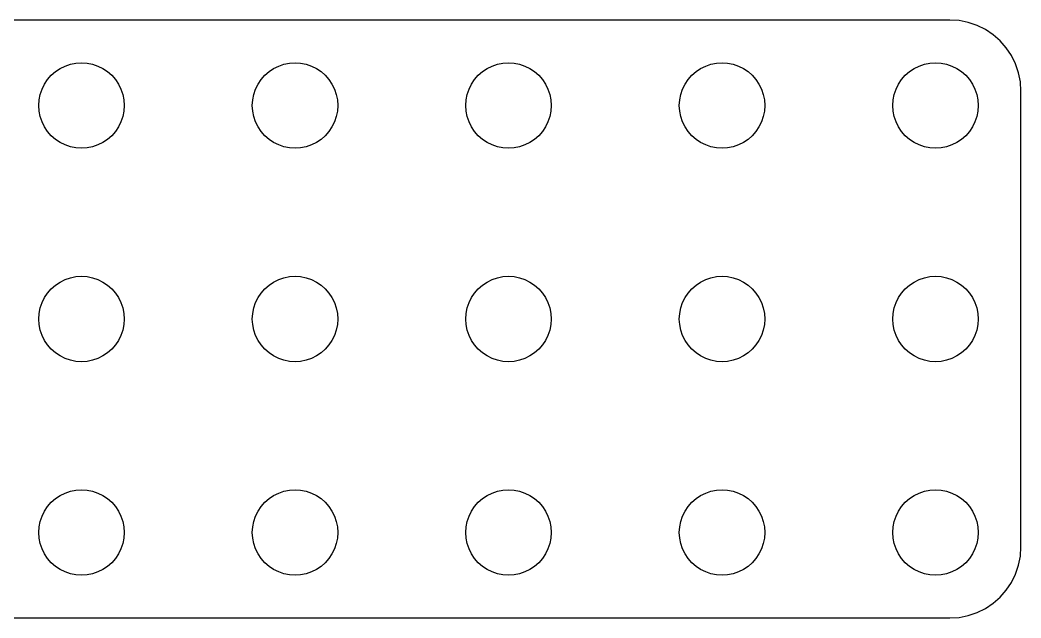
# Model space of a CAD drawing. Header units: metres. Extents: x -66 to 66, y -21 to 21.
# Drawn here: x -4.3 to 66, y -21 to 21 of the extents above; entities that cross this region are included whole.
import ezdxf

# ---------------------------------------------------------------- set-up
doc = ezdxf.new("R2010")
doc.units = ezdxf.units.M

msp = doc.modelspace()

# ---------------------------------------------------------------- linework, layer by layer
for p, q in [((61.005, 21.005), (-61.005, 21.005)), ((61.6576, 20.9622), (61.005, 21.005)), ((62.2991, 20.8346), (61.6576, 20.9622)), ((62.9184, 20.6244), (62.2991, 20.8346)), ((63.505, 20.3351), (62.9184, 20.6244)), ((64.0488, 19.9718), (63.505, 20.3351)), ((64.5405, 19.5405), (64.0488, 19.9718)), ((64.9718, 19.0488), (64.5405, 19.5405)), ((65.3351, 18.505), (64.9718, 19.0488)), ((65.6244, 17.9184), (65.3351, 18.505)), ((-1.82628, 17.3801), (-1.5, 17.5981)), ((-1.5, 17.5981), (-1.14804, 17.7716)), ((-1.14804, 17.7716), (-0.776443, 17.8978)), ((-0.776443, 17.8978), (-0.391571, 17.9743)), ((-0.391571, 17.9743), (0, 18)), ((0, 18), (0.391571, 17.9743)), ((0.391571, 17.9743), (0.776443, 17.8978)), ((0.776443, 17.8978), (1.14804, 17.7716)), ((1.14804, 17.7716), (1.5, 17.5981)), ((1.5, 17.5981), (1.82628, 17.3801)), ((13.1737, 17.3801), (13.5, 17.5981)), ((13.5, 17.5981), (13.8519, 17.7716)), ((13.8519, 17.7716), (14.2235, 17.8978)), ((14.2235, 17.8978), (14.6084, 17.9743)), ((14.6084, 17.9743), (15, 18)), ((15, 18), (15.3916, 17.9743)), ((15.3916, 17.9743), (15.7764, 17.8978)), ((15.7764, 17.8978), (16.148, 17.7716)), ((16.148, 17.7716), (16.5, 17.5981)), ((16.5, 17.5981), (16.8263, 17.3801)), ((28.1737, 17.3801), (28.5, 17.5981)), ((28.5, 17.5981), (28.8519, 17.7716)), ((28.8519, 17.7716), (29.2235, 17.8978)), ((29.2235, 17.8978), (29.6084, 17.9743)), ((29.6084, 17.9743), (30, 18)), ((30, 18), (30.3916, 17.9743)), ((30.3916, 17.9743), (30.7764, 17.8978)), ((30.7764, 17.8978), (31.148, 17.7716)), ((31.148, 17.7716), (31.5, 17.5981)), ((31.5, 17.5981), (31.8263, 17.3801)), ((43.1737, 17.3801), (43.5, 17.5981)), ((43.5, 17.5981), (43.8519, 17.7716)), ((43.8519, 17.7716), (44.2235, 17.8978)), ((44.2235, 17.8978), (44.6084, 17.9743)), ((44.6084, 17.9743), (45, 18)), ((45, 18), (45.3916, 17.9743)), ((45.3916, 17.9743), (45.7765, 17.8978)), ((45.7765, 17.8978), (46.148, 17.7716)), ((46.148, 17.7716), (46.5, 17.5981)), ((46.5, 17.5981), (46.8263, 17.3801)), ((58.1737, 17.3801), (58.5, 17.5981)), ((58.5, 17.5981), (58.8519, 17.7716)), ((58.8519, 17.7716), (59.2235, 17.8978)), ((59.2235, 17.8978), (59.6084, 17.9743)), ((59.6084, 17.9743), (60, 18)), ((60, 18), (60.3916, 17.9743)), ((60.3916, 17.9743), (60.7765, 17.8978)), ((60.7765, 17.8978), (61.148, 17.7716)), ((61.148, 17.7716), (61.5, 17.5981)), ((61.5, 17.5981), (61.8263, 17.3801)), ((65.8346, 17.2991), (65.6244, 17.9184)), ((-2.38005, 16.8263), (-2.12131, 17.1213)), ((-2.12131, 17.1213), (-1.82628, 17.3801)), ((1.82628, 17.3801), (2.12131, 17.1213)), ((2.12131, 17.1213), (2.38005, 16.8263)), ((12.6199, 16.8263), (12.8787, 17.1213)), ((12.8787, 17.1213), (13.1737, 17.3801)), ((16.8263, 17.3801), (17.1213, 17.1213)), ((17.1213, 17.1213), (17.3801, 16.8263)), ((27.6199, 16.8263), (27.8787, 17.1213)), ((27.8787, 17.1213), (28.1737, 17.3801)), ((31.8263, 17.3801), (32.1213, 17.1213)), ((32.1213, 17.1213), (32.3801, 16.8263)), ((42.6199, 16.8263), (42.8787, 17.1213)), ((42.8787, 17.1213), (43.1737, 17.3801)), ((46.8263, 17.3801), (47.1213, 17.1213)), ((47.1213, 17.1213), (47.3801, 16.8263)), ((57.6199, 16.8263), (57.8787, 17.1213)), ((57.8787, 17.1213), (58.1737, 17.3801)), ((61.8263, 17.3801), (62.1213, 17.1213)), ((62.1213, 17.1213), (62.3801, 16.8263)), ((65.9622, 16.6576), (65.8346, 17.2991)), ((-2.77164, 16.148), (-2.59807, 16.5)), ((-2.59807, 16.5), (-2.38005, 16.8263)), ((2.38005, 16.8263), (2.59807, 16.5)), ((2.59807, 16.5), (2.77164, 16.148)), ((12.2283, 16.148), (12.4019, 16.5)), ((12.4019, 16.5), (12.6199, 16.8263)), ((17.3801, 16.8263), (17.5981, 16.5)), ((17.5981, 16.5), (17.7716, 16.148)), ((27.2283, 16.148), (27.4019, 16.5)), ((27.4019, 16.5), (27.6199, 16.8263)), ((32.3801, 16.8263), (32.5981, 16.5)), ((32.5981, 16.5), (32.7716, 16.148)), ((42.2284, 16.148), (42.4019, 16.5)), ((42.4019, 16.5), (42.6199, 16.8263)), ((47.3801, 16.8263), (47.5981, 16.5)), ((47.5981, 16.5), (47.7716, 16.148)), ((57.2284, 16.148), (57.4019, 16.5)), ((57.4019, 16.5), (57.6199, 16.8263)), ((62.3801, 16.8263), (62.5981, 16.5)), ((62.5981, 16.5), (62.7716, 16.148)), ((66.005, 16.005), (65.9622, 16.6576)), ((-2.97432, 15.3916), (-2.89777, 15.7764)), ((-2.89777, 15.7764), (-2.77164, 16.148)), ((2.77164, 16.148), (2.89777, 15.7764)), ((2.89777, 15.7764), (2.97432, 15.3916)), ((12.0257, 15.3916), (12.1022, 15.7764)), ((12.1022, 15.7764), (12.2283, 16.148)), ((17.7716, 16.148), (17.8978, 15.7764)), ((17.8978, 15.7764), (17.9743, 15.3916)), ((27.0257, 15.3916), (27.1022, 15.7764)), ((27.1022, 15.7764), (27.2283, 16.148)), ((32.7716, 16.148), (32.8978, 15.7764)), ((32.8978, 15.7764), (32.9743, 15.3916)), ((42.0257, 15.3916), (42.1022, 15.7764)), ((42.1022, 15.7764), (42.2284, 16.148)), ((47.7716, 16.148), (47.8978, 15.7764)), ((47.8978, 15.7764), (47.9743, 15.3916)), ((57.0257, 15.3916), (57.1022, 15.7764)), ((57.1022, 15.7764), (57.2284, 16.148)), ((62.7716, 16.148), (62.8978, 15.7764)), ((62.8978, 15.7764), (62.9743, 15.3916)), ((66.005, -16.005), (66.005, 16.005)), ((-3, 15), (-2.97432, 15.3916)), ((-2.97432, 14.6084), (-3, 15)), ((2.97432, 15.3916), (3, 15)), ((3, 15), (2.97432, 14.6084)), ((12, 15), (12.0257, 15.3916)), ((12.0257, 14.6084), (12, 15)), ((17.9743, 15.3916), (18, 15)), ((18, 15), (17.9743, 14.6084)), ((27, 15), (27.0257, 15.3916)), ((27.0257, 14.6084), (27, 15)), ((32.9743, 15.3916), (33, 15)), ((33, 15), (32.9743, 14.6084)), ((42, 15), (42.0257, 15.3916)), ((42.0257, 14.6084), (42, 15)), ((47.9743, 15.3916), (48, 15)), ((48, 15), (47.9743, 14.6084)), ((57, 15), (57.0257, 15.3916)), ((57.0257, 14.6084), (57, 15)), ((62.9743, 15.3916), (63, 15)), ((63, 15), (62.9743, 14.6084)), ((-2.89777, 14.2235), (-2.97432, 14.6084)), ((-2.77164, 13.8519), (-2.89777, 14.2235)), ((2.89777, 14.2235), (2.77164, 13.8519)), ((2.97432, 14.6084), (2.89777, 14.2235)), ((12.1022, 14.2235), (12.0257, 14.6084)), ((12.2283, 13.8519), (12.1022, 14.2235)), ((17.8978, 14.2235), (17.7716, 13.8519)), ((17.9743, 14.6084), (17.8978, 14.2235)), ((27.1022, 14.2235), (27.0257, 14.6084)), ((27.2283, 13.8519), (27.1022, 14.2235)), ((32.8978, 14.2235), (32.7716, 13.8519)), ((32.9743, 14.6084), (32.8978, 14.2235)), ((42.1022, 14.2235), (42.0257, 14.6084)), ((42.2284, 13.8519), (42.1022, 14.2235)), ((47.8978, 14.2235), (47.7716, 13.8519)), ((47.9743, 14.6084), (47.8978, 14.2235)), ((57.1022, 14.2235), (57.0257, 14.6084)), ((57.2284, 13.8519), (57.1022, 14.2235)), ((62.8978, 14.2235), (62.7716, 13.8519)), ((62.9743, 14.6084), (62.8978, 14.2235)), ((-2.59807, 13.5), (-2.77164, 13.8519)), ((-2.38005, 13.1737), (-2.59807, 13.5)), ((2.59807, 13.5), (2.38005, 13.1737)), ((2.77164, 13.8519), (2.59807, 13.5)), ((12.4019, 13.5), (12.2283, 13.8519)), ((12.6199, 13.1737), (12.4019, 13.5)), ((17.5981, 13.5), (17.3801, 13.1737)), ((17.7716, 13.8519), (17.5981, 13.5)), ((27.4019, 13.5), (27.2283, 13.8519)), ((27.6199, 13.1737), (27.4019, 13.5)), ((32.5981, 13.5), (32.3801, 13.1737)), ((32.7716, 13.8519), (32.5981, 13.5)), ((42.4019, 13.5), (42.2284, 13.8519)), ((42.6199, 13.1737), (42.4019, 13.5)), ((47.5981, 13.5), (47.3801, 13.1737)), ((47.7716, 13.8519), (47.5981, 13.5)), ((57.4019, 13.5), (57.2284, 13.8519)), ((57.6199, 13.1737), (57.4019, 13.5)), ((62.5981, 13.5), (62.3801, 13.1737)), ((62.7716, 13.8519), (62.5981, 13.5)), ((-2.12131, 12.8787), (-2.38005, 13.1737)), ((-1.82628, 12.6199), (-2.12131, 12.8787)), ((2.12131, 12.8787), (1.82628, 12.6199)), ((2.38005, 13.1737), (2.12131, 12.8787)), ((12.8787, 12.8787), (12.6199, 13.1737)), ((13.1737, 12.6199), (12.8787, 12.8787)), ((17.1213, 12.8787), (16.8263, 12.6199)), ((17.3801, 13.1737), (17.1213, 12.8787)), ((27.8787, 12.8787), (27.6199, 13.1737)), ((28.1737, 12.6199), (27.8787, 12.8787)), ((32.1213, 12.8787), (31.8263, 12.6199)), ((32.3801, 13.1737), (32.1213, 12.8787)), ((42.8787, 12.8787), (42.6199, 13.1737)), ((43.1737, 12.6199), (42.8787, 12.8787)), ((47.1213, 12.8787), (46.8263, 12.6199)), ((47.3801, 13.1737), (47.1213, 12.8787)), ((57.8787, 12.8787), (57.6199, 13.1737)), ((58.1737, 12.6199), (57.8787, 12.8787)), ((62.1213, 12.8787), (61.8263, 12.6199)), ((62.3801, 13.1737), (62.1213, 12.8787)), ((-1.5, 12.4019), (-1.82628, 12.6199)), ((-1.14804, 12.2283), (-1.5, 12.4019)), ((-0.776443, 12.1022), (-1.14804, 12.2283)), ((-0.391571, 12.0257), (-0.776443, 12.1022)), ((0, 12), (-0.391571, 12.0257)), ((0.391571, 12.0257), (0, 12)), ((0.776443, 12.1022), (0.391571, 12.0257)), ((1.14804, 12.2283), (0.776443, 12.1022)), ((1.5, 12.4019), (1.14804, 12.2283)), ((1.82628, 12.6199), (1.5, 12.4019)), ((13.5, 12.4019), (13.1737, 12.6199)), ((13.8519, 12.2283), (13.5, 12.4019)), ((14.2235, 12.1022), (13.8519, 12.2283)), ((14.6084, 12.0257), (14.2235, 12.1022)), ((15, 12), (14.6084, 12.0257)), ((15.3916, 12.0257), (15, 12)), ((15.7764, 12.1022), (15.3916, 12.0257)), ((16.148, 12.2283), (15.7764, 12.1022)), ((16.5, 12.4019), (16.148, 12.2283)), ((16.8263, 12.6199), (16.5, 12.4019)), ((28.5, 12.4019), (28.1737, 12.6199)), ((28.8519, 12.2283), (28.5, 12.4019)), ((29.2235, 12.1022), (28.8519, 12.2283)), ((29.6084, 12.0257), (29.2235, 12.1022)), ((30, 12), (29.6084, 12.0257)), ((30.3916, 12.0257), (30, 12)), ((30.7764, 12.1022), (30.3916, 12.0257)), ((31.148, 12.2283), (30.7764, 12.1022)), ((31.5, 12.4019), (31.148, 12.2283)), ((31.8263, 12.6199), (31.5, 12.4019)), ((43.5, 12.4019), (43.1737, 12.6199)), ((43.8519, 12.2283), (43.5, 12.4019)), ((44.2235, 12.1022), (43.8519, 12.2283)), ((44.6084, 12.0257), (44.2235, 12.1022)), ((45, 12), (44.6084, 12.0257)), ((45.3916, 12.0257), (45, 12)), ((45.7765, 12.1022), (45.3916, 12.0257)), ((46.148, 12.2283), (45.7765, 12.1022)), ((46.5, 12.4019), (46.148, 12.2283)), ((46.8263, 12.6199), (46.5, 12.4019)), ((58.5, 12.4019), (58.1737, 12.6199)), ((58.8519, 12.2283), (58.5, 12.4019)), ((59.2235, 12.1022), (58.8519, 12.2283)), ((59.6084, 12.0257), (59.2235, 12.1022)), ((60, 12), (59.6084, 12.0257)), ((60.3916, 12.0257), (60, 12)), ((60.7765, 12.1022), (60.3916, 12.0257)), ((61.148, 12.2283), (60.7765, 12.1022)), ((61.5, 12.4019), (61.148, 12.2283)), ((61.8263, 12.6199), (61.5, 12.4019)), ((-1.14804, 2.77164), (-0.776443, 2.89777)), ((-0.776443, 2.89777), (-0.391571, 2.97432)), ((-0.391571, 2.97432), (0, 3)), ((0, 3), (0.391571, 2.97432)), ((0.391571, 2.97432), (0.776443, 2.89777)), ((0.776443, 2.89777), (1.14804, 2.77164)), ((13.8519, 2.77164), (14.2235, 2.89777)), ((14.2235, 2.89777), (14.6084, 2.97432)), ((14.6084, 2.97432), (15, 3)), ((15, 3), (15.3916, 2.97432)), ((15.3916, 2.97432), (15.7764, 2.89777)), ((15.7764, 2.89777), (16.148, 2.77164)), ((28.8519, 2.77164), (29.2235, 2.89777)), ((29.2235, 2.89777), (29.6084, 2.97432)), ((29.6084, 2.97432), (30, 3)), ((30, 3), (30.3916, 2.97432)), ((30.3916, 2.97432), (30.7764, 2.89777)), ((30.7764, 2.89777), (31.148, 2.77164)), ((43.8519, 2.77164), (44.2235, 2.89777)), ((44.2235, 2.89777), (44.6084, 2.97432)), ((44.6084, 2.97432), (45, 3)), ((45, 3), (45.3916, 2.97432)), ((45.3916, 2.97432), (45.7765, 2.89777)), ((45.7765, 2.89777), (46.148, 2.77164)), ((58.8519, 2.77164), (59.2235, 2.89777)), ((59.2235, 2.89777), (59.6084, 2.97432)), ((59.6084, 2.97432), (60, 3)), ((60, 3), (60.3916, 2.97432)), ((60.3916, 2.97432), (60.7765, 2.89777)), ((60.7765, 2.89777), (61.148, 2.77164)), ((-2.38005, 1.82628), (-2.12131, 2.12131)), ((-2.12131, 2.12131), (-1.82628, 2.38005)), ((-1.82628, 2.38005), (-1.5, 2.59807)), ((-1.5, 2.59807), (-1.14804, 2.77164)), ((1.14804, 2.77164), (1.5, 2.59807)), ((1.5, 2.59807), (1.82628, 2.38005)), ((1.82628, 2.38005), (2.12131, 2.12131)), ((2.12131, 2.12131), (2.38005, 1.82628)), ((12.6199, 1.82628), (12.8787, 2.12131)), ((12.8787, 2.12131), (13.1737, 2.38005)), ((13.1737, 2.38005), (13.5, 2.59807)), ((13.5, 2.59807), (13.8519, 2.77164)), ((16.148, 2.77164), (16.5, 2.59807)), ((16.5, 2.59807), (16.8263, 2.38005)), ((16.8263, 2.38005), (17.1213, 2.12131)), ((17.1213, 2.12131), (17.3801, 1.82628)), ((27.6199, 1.82628), (27.8787, 2.12131)), ((27.8787, 2.12131), (28.1737, 2.38005)), ((28.1737, 2.38005), (28.5, 2.59807)), ((28.5, 2.59807), (28.8519, 2.77164)), ((31.148, 2.77164), (31.5, 2.59807)), ((31.5, 2.59807), (31.8263, 2.38005)), ((31.8263, 2.38005), (32.1213, 2.12131)), ((32.1213, 2.12131), (32.3801, 1.82628)), ((42.6199, 1.82628), (42.8787, 2.12131)), ((42.8787, 2.12131), (43.1737, 2.38005)), ((43.1737, 2.38005), (43.5, 2.59807)), ((43.5, 2.59807), (43.8519, 2.77164)), ((46.148, 2.77164), (46.5, 2.59807)), ((46.5, 2.59807), (46.8263, 2.38005)), ((46.8263, 2.38005), (47.1213, 2.12131)), ((47.1213, 2.12131), (47.3801, 1.82628)), ((57.6199, 1.82628), (57.8787, 2.12131)), ((57.8787, 2.12131), (58.1737, 2.38005)), ((58.1737, 2.38005), (58.5, 2.59807)), ((58.5, 2.59807), (58.8519, 2.77164)), ((61.148, 2.77164), (61.5, 2.59807)), ((61.5, 2.59807), (61.8263, 2.38005)), ((61.8263, 2.38005), (62.1213, 2.12131)), ((62.1213, 2.12131), (62.3801, 1.82628)), ((-2.77164, 1.14804), (-2.59807, 1.5)), ((-2.59807, 1.5), (-2.38005, 1.82628)), ((2.38005, 1.82628), (2.59807, 1.5)), ((2.59807, 1.5), (2.77164, 1.14804)), ((12.2283, 1.14804), (12.4019, 1.5)), ((12.4019, 1.5), (12.6199, 1.82628)), ((17.3801, 1.82628), (17.5981, 1.5)), ((17.5981, 1.5), (17.7716, 1.14804)), ((27.2283, 1.14804), (27.4019, 1.5)), ((27.4019, 1.5), (27.6199, 1.82628)), ((32.3801, 1.82628), (32.5981, 1.5)), ((32.5981, 1.5), (32.7716, 1.14804)), ((42.2284, 1.14804), (42.4019, 1.5)), ((42.4019, 1.5), (42.6199, 1.82628)), ((47.3801, 1.82628), (47.5981, 1.5)), ((47.5981, 1.5), (47.7716, 1.14804)), ((57.2284, 1.14804), (57.4019, 1.5)), ((57.4019, 1.5), (57.6199, 1.82628)), ((62.3801, 1.82628), (62.5981, 1.5)), ((62.5981, 1.5), (62.7716, 1.14804)), ((-2.97432, 0.391571), (-2.89777, 0.776443)), ((-2.89777, 0.776443), (-2.77164, 1.14804)), ((2.77164, 1.14804), (2.89777, 0.776443)), ((2.89777, 0.776443), (2.97432, 0.391571)), ((12.0257, 0.391571), (12.1022, 0.776443)), ((12.1022, 0.776443), (12.2283, 1.14804)), ((17.7716, 1.14804), (17.8978, 0.776443)), ((17.8978, 0.776443), (17.9743, 0.391571)), ((27.0257, 0.391571), (27.1022, 0.776443)), ((27.1022, 0.776443), (27.2283, 1.14804)), ((32.7716, 1.14804), (32.8978, 0.776443)), ((32.8978, 0.776443), (32.9743, 0.391571)), ((42.0257, 0.391571), (42.1022, 0.776443)), ((42.1022, 0.776443), (42.2284, 1.14804)), ((47.7716, 1.14804), (47.8978, 0.776443)), ((47.8978, 0.776443), (47.9743, 0.391571)), ((57.0257, 0.391571), (57.1022, 0.776443)), ((57.1022, 0.776443), (57.2284, 1.14804)), ((62.7716, 1.14804), (62.8978, 0.776443)), ((62.8978, 0.776443), (62.9743, 0.391571)), ((-3, 0), (-2.97432, 0.391571)), ((-2.97432, -0.391571), (-3, 0)), ((2.97432, 0.391571), (3, 0)), ((3, 0), (2.97432, -0.391571)), ((12, 0), (12.0257, 0.391571)), ((12.0257, -0.391571), (12, 0)), ((17.9743, 0.391571), (18, 0)), ((18, 0), (17.9743, -0.391571)), ((27, 0), (27.0257, 0.391571)), ((27.0257, -0.391571), (27, 0)), ((32.9743, 0.391571), (33, 0)), ((33, 0), (32.9743, -0.391571)), ((42, 0), (42.0257, 0.391571)), ((42.0257, -0.391571), (42, 0)), ((47.9743, 0.391571), (48, 0)), ((48, 0), (47.9743, -0.391571)), ((57, 0), (57.0257, 0.391571)), ((57.0257, -0.391571), (57, 0)), ((62.9743, 0.391571), (63, 0)), ((63, 0), (62.9743, -0.391571)), ((-2.89777, -0.776443), (-2.97432, -0.391571)), ((2.97432, -0.391571), (2.89777, -0.776443)), ((12.1022, -0.776443), (12.0257, -0.391571)), ((17.9743, -0.391571), (17.8978, -0.776443)), ((27.1022, -0.776443), (27.0257, -0.391571)), ((32.9743, -0.391571), (32.8978, -0.776443)), ((42.1022, -0.776443), (42.0257, -0.391571)), ((47.9743, -0.391571), (47.8978, -0.776443)), ((57.1022, -0.776443), (57.0257, -0.391571)), ((62.9743, -0.391571), (62.8978, -0.776443)), ((-2.77164, -1.14804), (-2.89777, -0.776443)), ((-2.59807, -1.5), (-2.77164, -1.14804)), ((2.77164, -1.14804), (2.59807, -1.5)), ((2.89777, -0.776443), (2.77164, -1.14804)), ((12.2283, -1.14804), (12.1022, -0.776443)), ((12.4019, -1.5), (12.2283, -1.14804)), ((17.7716, -1.14804), (17.5981, -1.5)), ((17.8978, -0.776443), (17.7716, -1.14804)), ((27.2283, -1.14804), (27.1022, -0.776443)), ((27.4019, -1.5), (27.2283, -1.14804)), ((32.7716, -1.14804), (32.5981, -1.5)), ((32.8978, -0.776443), (32.7716, -1.14804)), ((42.2284, -1.14804), (42.1022, -0.776443)), ((42.4019, -1.5), (42.2284, -1.14804)), ((47.7716, -1.14804), (47.5981, -1.5)), ((47.8978, -0.776443), (47.7716, -1.14804)), ((57.2284, -1.14804), (57.1022, -0.776443)), ((57.4019, -1.5), (57.2284, -1.14804)), ((62.7716, -1.14804), (62.5981, -1.5)), ((62.8978, -0.776443), (62.7716, -1.14804)), ((-2.38005, -1.82628), (-2.59807, -1.5)), ((-2.12131, -2.12131), (-2.38005, -1.82628)), ((2.38005, -1.82628), (2.12131, -2.12131)), ((2.59807, -1.5), (2.38005, -1.82628)), ((12.6199, -1.82628), (12.4019, -1.5)), ((12.8787, -2.12131), (12.6199, -1.82628)), ((17.3801, -1.82628), (17.1213, -2.12131)), ((17.5981, -1.5), (17.3801, -1.82628)), ((27.6199, -1.82628), (27.4019, -1.5)), ((27.8787, -2.12131), (27.6199, -1.82628)), ((32.3801, -1.82628), (32.1213, -2.12131)), ((32.5981, -1.5), (32.3801, -1.82628)), ((42.6199, -1.82628), (42.4019, -1.5)), ((42.8787, -2.12131), (42.6199, -1.82628)), ((47.3801, -1.82628), (47.1213, -2.12131)), ((47.5981, -1.5), (47.3801, -1.82628)), ((57.6199, -1.82628), (57.4019, -1.5)), ((57.8787, -2.12131), (57.6199, -1.82628)), ((62.3801, -1.82628), (62.1213, -2.12131)), ((62.5981, -1.5), (62.3801, -1.82628)), ((-1.82628, -2.38005), (-2.12131, -2.12131)), ((-1.5, -2.59807), (-1.82628, -2.38005)), ((-1.14804, -2.77164), (-1.5, -2.59807)), ((-0.776443, -2.89777), (-1.14804, -2.77164)), ((1.14804, -2.77164), (0.776443, -2.89777)), ((1.5, -2.59807), (1.14804, -2.77164)), ((1.82628, -2.38005), (1.5, -2.59807)), ((2.12131, -2.12131), (1.82628, -2.38005)), ((13.1737, -2.38005), (12.8787, -2.12131)), ((13.5, -2.59807), (13.1737, -2.38005)), ((13.8519, -2.77164), (13.5, -2.59807)), ((14.2235, -2.89777), (13.8519, -2.77164)), ((16.148, -2.77164), (15.7764, -2.89777)), ((16.5, -2.59807), (16.148, -2.77164)), ((16.8263, -2.38005), (16.5, -2.59807)), ((17.1213, -2.12131), (16.8263, -2.38005)), ((28.1737, -2.38005), (27.8787, -2.12131)), ((28.5, -2.59807), (28.1737, -2.38005)), ((28.8519, -2.77164), (28.5, -2.59807)), ((29.2235, -2.89777), (28.8519, -2.77164)), ((31.148, -2.77164), (30.7764, -2.89777)), ((31.5, -2.59807), (31.148, -2.77164)), ((31.8263, -2.38005), (31.5, -2.59807)), ((32.1213, -2.12131), (31.8263, -2.38005)), ((43.1737, -2.38005), (42.8787, -2.12131)), ((43.5, -2.59807), (43.1737, -2.38005)), ((43.8519, -2.77164), (43.5, -2.59807)), ((44.2235, -2.89777), (43.8519, -2.77164)), ((46.148, -2.77164), (45.7765, -2.89777)), ((46.5, -2.59807), (46.148, -2.77164)), ((46.8263, -2.38005), (46.5, -2.59807)), ((47.1213, -2.12131), (46.8263, -2.38005)), ((58.1737, -2.38005), (57.8787, -2.12131)), ((58.5, -2.59807), (58.1737, -2.38005)), ((58.8519, -2.77164), (58.5, -2.59807)), ((59.2235, -2.89777), (58.8519, -2.77164)), ((61.148, -2.77164), (60.7765, -2.89777)), ((61.5, -2.59807), (61.148, -2.77164)), ((61.8263, -2.38005), (61.5, -2.59807)), ((62.1213, -2.12131), (61.8263, -2.38005)), ((-0.391571, -2.97432), (-0.776443, -2.89777)), ((0, -3), (-0.391571, -2.97432)), ((0.391571, -2.97432), (0, -3)), ((0.776443, -2.89777), (0.391571, -2.97432)), ((14.6084, -2.97432), (14.2235, -2.89777)), ((15, -3), (14.6084, -2.97432)), ((15.3916, -2.97432), (15, -3)), ((15.7764, -2.89777), (15.3916, -2.97432)), ((29.6084, -2.97432), (29.2235, -2.89777)), ((30, -3), (29.6084, -2.97432)), ((30.3916, -2.97432), (30, -3)), ((30.7764, -2.89777), (30.3916, -2.97432)), ((44.6084, -2.97432), (44.2235, -2.89777)), ((45, -3), (44.6084, -2.97432)), ((45.3916, -2.97432), (45, -3)), ((45.7765, -2.89777), (45.3916, -2.97432)), ((59.6084, -2.97432), (59.2235, -2.89777)), ((60, -3), (59.6084, -2.97432)), ((60.3916, -2.97432), (60, -3)), ((60.7765, -2.89777), (60.3916, -2.97432)), ((-2.12131, -12.8787), (-1.82628, -12.6199)), ((-1.82628, -12.6199), (-1.5, -12.4019)), ((-1.5, -12.4019), (-1.14804, -12.2283)), ((-1.14804, -12.2283), (-0.776443, -12.1022)), ((-0.776443, -12.1022), (-0.391571, -12.0257)), ((-0.391571, -12.0257), (0, -12)), ((0, -12), (0.391571, -12.0257)), ((0.391571, -12.0257), (0.776443, -12.1022)), ((0.776443, -12.1022), (1.14804, -12.2283)), ((1.14804, -12.2283), (1.5, -12.4019)), ((1.5, -12.4019), (1.82628, -12.6199)), ((1.82628, -12.6199), (2.12131, -12.8787)), ((12.8787, -12.8787), (13.1737, -12.6199)), ((13.1737, -12.6199), (13.5, -12.4019)), ((13.5, -12.4019), (13.8519, -12.2283)), ((13.8519, -12.2283), (14.2235, -12.1022)), ((14.2235, -12.1022), (14.6084, -12.0257)), ((14.6084, -12.0257), (15, -12)), ((15, -12), (15.3916, -12.0257)), ((15.3916, -12.0257), (15.7764, -12.1022)), ((15.7764, -12.1022), (16.148, -12.2283)), ((16.148, -12.2283), (16.5, -12.4019)), ((16.5, -12.4019), (16.8263, -12.6199)), ((16.8263, -12.6199), (17.1213, -12.8787)), ((27.8787, -12.8787), (28.1737, -12.6199)), ((28.1737, -12.6199), (28.5, -12.4019)), ((28.5, -12.4019), (28.8519, -12.2283)), ((28.8519, -12.2283), (29.2235, -12.1022)), ((29.2235, -12.1022), (29.6084, -12.0257)), ((29.6084, -12.0257), (30, -12)), ((30, -12), (30.3916, -12.0257)), ((30.3916, -12.0257), (30.7764, -12.1022)), ((30.7764, -12.1022), (31.148, -12.2283)), ((31.148, -12.2283), (31.5, -12.4019)), ((31.5, -12.4019), (31.8263, -12.6199)), ((31.8263, -12.6199), (32.1213, -12.8787)), ((42.8787, -12.8787), (43.1737, -12.6199)), ((43.1737, -12.6199), (43.5, -12.4019)), ((43.5, -12.4019), (43.8519, -12.2283)), ((43.8519, -12.2283), (44.2235, -12.1022)), ((44.2235, -12.1022), (44.6084, -12.0257)), ((44.6084, -12.0257), (45, -12)), ((45, -12), (45.3916, -12.0257)), ((45.3916, -12.0257), (45.7765, -12.1022)), ((45.7765, -12.1022), (46.148, -12.2283)), ((46.148, -12.2283), (46.5, -12.4019)), ((46.5, -12.4019), (46.8263, -12.6199)), ((46.8263, -12.6199), (47.1213, -12.8787)), ((57.8787, -12.8787), (58.1737, -12.6199)), ((58.1737, -12.6199), (58.5, -12.4019)), ((58.5, -12.4019), (58.8519, -12.2283)), ((58.8519, -12.2283), (59.2235, -12.1022)), ((59.2235, -12.1022), (59.6084, -12.0257)), ((59.6084, -12.0257), (60, -12)), ((60, -12), (60.3916, -12.0257)), ((60.3916, -12.0257), (60.7765, -12.1022)), ((60.7765, -12.1022), (61.148, -12.2283)), ((61.148, -12.2283), (61.5, -12.4019)), ((61.5, -12.4019), (61.8263, -12.6199)), ((61.8263, -12.6199), (62.1213, -12.8787)), ((-2.59807, -13.5), (-2.38005, -13.1737)), ((-2.38005, -13.1737), (-2.12131, -12.8787)), ((2.12131, -12.8787), (2.38005, -13.1737)), ((2.38005, -13.1737), (2.59807, -13.5)), ((12.4019, -13.5), (12.6199, -13.1737)), ((12.6199, -13.1737), (12.8787, -12.8787)), ((17.1213, -12.8787), (17.3801, -13.1737)), ((17.3801, -13.1737), (17.5981, -13.5)), ((27.4019, -13.5), (27.6199, -13.1737)), ((27.6199, -13.1737), (27.8787, -12.8787)), ((32.1213, -12.8787), (32.3801, -13.1737)), ((32.3801, -13.1737), (32.5981, -13.5)), ((42.4019, -13.5), (42.6199, -13.1737)), ((42.6199, -13.1737), (42.8787, -12.8787)), ((47.1213, -12.8787), (47.3801, -13.1737)), ((47.3801, -13.1737), (47.5981, -13.5)), ((57.4019, -13.5), (57.6199, -13.1737)), ((57.6199, -13.1737), (57.8787, -12.8787)), ((62.1213, -12.8787), (62.3801, -13.1737)), ((62.3801, -13.1737), (62.5981, -13.5)), ((-2.89777, -14.2235), (-2.77164, -13.8519)), ((-2.77164, -13.8519), (-2.59807, -13.5)), ((2.59807, -13.5), (2.77164, -13.8519)), ((2.77164, -13.8519), (2.89777, -14.2235)), ((12.1022, -14.2235), (12.2283, -13.8519)), ((12.2283, -13.8519), (12.4019, -13.5)), ((17.5981, -13.5), (17.7716, -13.8519)), ((17.7716, -13.8519), (17.8978, -14.2235)), ((27.1022, -14.2235), (27.2283, -13.8519)), ((27.2283, -13.8519), (27.4019, -13.5)), ((32.5981, -13.5), (32.7716, -13.8519)), ((32.7716, -13.8519), (32.8978, -14.2235)), ((42.1022, -14.2235), (42.2284, -13.8519)), ((42.2284, -13.8519), (42.4019, -13.5)), ((47.5981, -13.5), (47.7716, -13.8519)), ((47.7716, -13.8519), (47.8978, -14.2235)), ((57.1022, -14.2235), (57.2284, -13.8519)), ((57.2284, -13.8519), (57.4019, -13.5)), ((62.5981, -13.5), (62.7716, -13.8519)), ((62.7716, -13.8519), (62.8978, -14.2235)), ((-3, -15), (-2.97432, -14.6084)), ((-2.97432, -14.6084), (-2.89777, -14.2235)), ((2.89777, -14.2235), (2.97432, -14.6084)), ((2.97432, -14.6084), (3, -15)), ((12, -15), (12.0257, -14.6084)), ((12.0257, -14.6084), (12.1022, -14.2235)), ((17.8978, -14.2235), (17.9743, -14.6084)), ((17.9743, -14.6084), (18, -15)), ((27, -15), (27.0257, -14.6084)), ((27.0257, -14.6084), (27.1022, -14.2235)), ((32.8978, -14.2235), (32.9743, -14.6084)), ((32.9743, -14.6084), (33, -15)), ((42, -15), (42.0257, -14.6084)), ((42.0257, -14.6084), (42.1022, -14.2235)), ((47.8978, -14.2235), (47.9743, -14.6084)), ((47.9743, -14.6084), (48, -15)), ((57, -15), (57.0257, -14.6084)), ((57.0257, -14.6084), (57.1022, -14.2235)), ((62.8978, -14.2235), (62.9743, -14.6084)), ((62.9743, -14.6084), (63, -15)), ((-2.97432, -15.3916), (-3, -15)), ((-2.89777, -15.7764), (-2.97432, -15.3916)), ((2.97432, -15.3916), (2.89777, -15.7764)), ((3, -15), (2.97432, -15.3916)), ((12.0257, -15.3916), (12, -15)), ((12.1022, -15.7764), (12.0257, -15.3916)), ((17.9743, -15.3916), (17.8978, -15.7764)), ((18, -15), (17.9743, -15.3916)), ((27.0257, -15.3916), (27, -15)), ((27.1022, -15.7764), (27.0257, -15.3916)), ((32.9743, -15.3916), (32.8978, -15.7764)), ((33, -15), (32.9743, -15.3916)), ((42.0257, -15.3916), (42, -15)), ((42.1022, -15.7764), (42.0257, -15.3916)), ((47.9743, -15.3916), (47.8978, -15.7764)), ((48, -15), (47.9743, -15.3916)), ((57.0257, -15.3916), (57, -15)), ((57.1022, -15.7764), (57.0257, -15.3916)), ((62.9743, -15.3916), (62.8978, -15.7764)), ((63, -15), (62.9743, -15.3916)), ((-2.77164, -16.148), (-2.89777, -15.7764)), ((-2.59807, -16.5), (-2.77164, -16.148)), ((2.77164, -16.148), (2.59807, -16.5)), ((2.89777, -15.7764), (2.77164, -16.148)), ((12.2283, -16.148), (12.1022, -15.7764)), ((12.4019, -16.5), (12.2283, -16.148)), ((17.7716, -16.148), (17.5981, -16.5)), ((17.8978, -15.7764), (17.7716, -16.148)), ((27.2283, -16.148), (27.1022, -15.7764)), ((27.4019, -16.5), (27.2283, -16.148)), ((32.7716, -16.148), (32.5981, -16.5)), ((32.8978, -15.7764), (32.7716, -16.148)), ((42.2284, -16.148), (42.1022, -15.7764)), ((42.4019, -16.5), (42.2284, -16.148)), ((47.7716, -16.148), (47.5981, -16.5)), ((47.8978, -15.7764), (47.7716, -16.148)), ((57.2284, -16.148), (57.1022, -15.7764)), ((57.4019, -16.5), (57.2284, -16.148)), ((62.7716, -16.148), (62.5981, -16.5)), ((62.8978, -15.7764), (62.7716, -16.148)), ((65.9622, -16.6576), (66.005, -16.005)), ((-2.38005, -16.8263), (-2.59807, -16.5)), ((-2.12131, -17.1213), (-2.38005, -16.8263)), ((2.38005, -16.8263), (2.12131, -17.1213)), ((2.59807, -16.5), (2.38005, -16.8263)), ((12.6199, -16.8263), (12.4019, -16.5)), ((12.8787, -17.1213), (12.6199, -16.8263)), ((17.3801, -16.8263), (17.1213, -17.1213)), ((17.5981, -16.5), (17.3801, -16.8263)), ((27.6199, -16.8263), (27.4019, -16.5)), ((27.8787, -17.1213), (27.6199, -16.8263)), ((32.3801, -16.8263), (32.1213, -17.1213)), ((32.5981, -16.5), (32.3801, -16.8263)), ((42.6199, -16.8263), (42.4019, -16.5)), ((42.8787, -17.1213), (42.6199, -16.8263)), ((47.3801, -16.8263), (47.1213, -17.1213)), ((47.5981, -16.5), (47.3801, -16.8263)), ((57.6199, -16.8263), (57.4019, -16.5)), ((57.8787, -17.1213), (57.6199, -16.8263)), ((62.3801, -16.8263), (62.1213, -17.1213)), ((62.5981, -16.5), (62.3801, -16.8263)), ((65.8346, -17.2991), (65.9622, -16.6576)), ((-1.82628, -17.3801), (-2.12131, -17.1213)), ((-1.5, -17.5981), (-1.82628, -17.3801)), ((1.82628, -17.3801), (1.5, -17.5981)), ((2.12131, -17.1213), (1.82628, -17.3801)), ((13.1737, -17.3801), (12.8787, -17.1213)), ((13.5, -17.5981), (13.1737, -17.3801)), ((16.8263, -17.3801), (16.5, -17.5981)), ((17.1213, -17.1213), (16.8263, -17.3801)), ((28.1737, -17.3801), (27.8787, -17.1213)), ((28.5, -17.5981), (28.1737, -17.3801)), ((31.8263, -17.3801), (31.5, -17.5981)), ((32.1213, -17.1213), (31.8263, -17.3801)), ((43.1737, -17.3801), (42.8787, -17.1213)), ((43.5, -17.5981), (43.1737, -17.3801)), ((46.8263, -17.3801), (46.5, -17.5981)), ((47.1213, -17.1213), (46.8263, -17.3801)), ((58.1737, -17.3801), (57.8787, -17.1213)), ((58.5, -17.5981), (58.1737, -17.3801)), ((61.8263, -17.3801), (61.5, -17.5981)), ((62.1213, -17.1213), (61.8263, -17.3801)), ((65.6244, -17.9184), (65.8346, -17.2991)), ((-1.14804, -17.7716), (-1.5, -17.5981)), ((-0.776443, -17.8978), (-1.14804, -17.7716)), ((-0.391571, -17.9743), (-0.776443, -17.8978)), ((0, -18), (-0.391571, -17.9743)), ((0.391571, -17.9743), (0, -18)), ((0.776443, -17.8978), (0.391571, -17.9743)), ((1.14804, -17.7716), (0.776443, -17.8978)), ((1.5, -17.5981), (1.14804, -17.7716)), ((13.8519, -17.7716), (13.5, -17.5981)), ((14.2235, -17.8978), (13.8519, -17.7716)), ((14.6084, -17.9743), (14.2235, -17.8978)), ((15, -18), (14.6084, -17.9743)), ((15.3916, -17.9743), (15, -18)), ((15.7764, -17.8978), (15.3916, -17.9743)), ((16.148, -17.7716), (15.7764, -17.8978)), ((16.5, -17.5981), (16.148, -17.7716)), ((28.8519, -17.7716), (28.5, -17.5981)), ((29.2235, -17.8978), (28.8519, -17.7716)), ((29.6084, -17.9743), (29.2235, -17.8978)), ((30, -18), (29.6084, -17.9743)), ((30.3916, -17.9743), (30, -18)), ((30.7764, -17.8978), (30.3916, -17.9743)), ((31.148, -17.7716), (30.7764, -17.8978)), ((31.5, -17.5981), (31.148, -17.7716)), ((43.8519, -17.7716), (43.5, -17.5981)), ((44.2235, -17.8978), (43.8519, -17.7716)), ((44.6084, -17.9743), (44.2235, -17.8978)), ((45, -18), (44.6084, -17.9743)), ((45.3916, -17.9743), (45, -18)), ((45.7765, -17.8978), (45.3916, -17.9743)), ((46.148, -17.7716), (45.7765, -17.8978)), ((46.5, -17.5981), (46.148, -17.7716)), ((58.8519, -17.7716), (58.5, -17.5981)), ((59.2235, -17.8978), (58.8519, -17.7716)), ((59.6084, -17.9743), (59.2235, -17.8978)), ((60, -18), (59.6084, -17.9743)), ((60.3916, -17.9743), (60, -18)), ((60.7765, -17.8978), (60.3916, -17.9743)), ((61.148, -17.7716), (60.7765, -17.8978)), ((61.5, -17.5981), (61.148, -17.7716)), ((65.3351, -18.505), (65.6244, -17.9184)), ((64.9718, -19.0488), (65.3351, -18.505)), ((64.0488, -19.9718), (64.5405, -19.5405)), ((64.5405, -19.5405), (64.9718, -19.0488)), ((62.9184, -20.6244), (63.505, -20.3351)), ((63.505, -20.3351), (64.0488, -19.9718)), ((-61.005, -21.005), (61.005, -21.005)), ((61.005, -21.005), (61.6576, -20.9622)), ((61.6576, -20.9622), (62.2991, -20.8346)), ((62.2991, -20.8346), (62.9184, -20.6244))]:
    msp.add_line(p, q)

doc.saveas('drawing.dxf')
